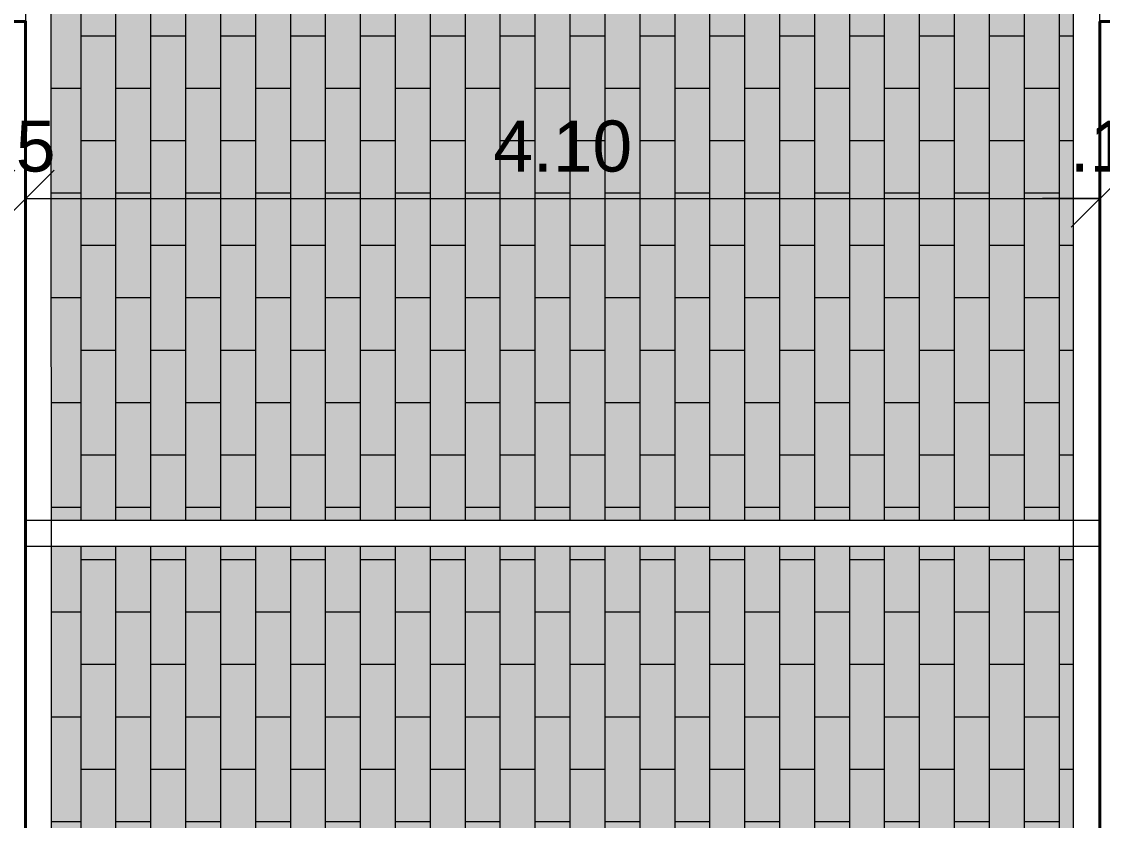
# Model space of a CAD drawing. Header units: inches. Extents: x 99003 to 99155, y 101852 to 101926.
# Drawn here: x 99030.951 to 99035.076, y 101887.805 to 101890.855 of the extents above; entities that cross this region are included whole.
import ezdxf

# ---------------------------------------------------------------- set-up
doc = ezdxf.new("R2010")
doc.units = ezdxf.units.IN
doc.header["$MEASUREMENT"] = 0
for name, color, linetype, lineweight in [('A_MURO', 7, 'Continuous', 40), ('A_PISO-GRAN', 250, 'Continuous', 0), ('A_TEXT-DIM', 54, 'Continuous', 13)]:
    doc.layers.add(name, color=color, linetype=linetype, lineweight=lineweight)
doc.styles.add('ARIAL', font='arial.ttf')
doc.dimstyles.new('BAN_REP_1-125', dxfattribs={"dimtxt": 0.195, "dimasz": 0.2188, "dimexe": 0.15, "dimexo": 0.03, "dimgap": 0.1, "dimtad": 1, "dimzin": 4, "dimdsep": 46, "dimtxsty": 'ARIAL', "dimblk": 'OBLIQUE', "dimcen": 0.1, "dimse1": 1, "dimse2": 1, "dimclrd": 256, "dimclre": 256, "dimclrt": 256, "dimadec": 0, "dimazin": 0, "dimtfac": 1, "dimtix": 1, "dimtofl": 0, "dimtmove": 1, "dimatfit": 3, "dimldrblk": 'OPEN90', "dimfxl": 1, "dimtolj": 1, "dimtzin": 0, "dimlwd": -1, "dimlwe": -1, "dimarcsym": 0})
pattern_1 = [(90, (-108.149932, -2e-07), (-0.03125, 0.015625), [0, -0.03125])]

# ---------------------------------------------------------------- blocks, each defined once
blk = doc.blocks.new('_Oblique')
at = {"color": 0, "linetype": 'ByBlock', "lineweight": -2}
blk.add_line((-0.5, -0.5), (0.5, 0.5), dxfattribs=at)
blk = doc.blocks.new('*D378')
at = {"layer": 'A_TEXT-DIM', "transparency": 16777216}
for p, q in [((99030.8158, 101890.1794), (99030.597, 101890.1794)), ((99030.9658, 101890.1794), (99031.1846, 101890.1794))]:
    blk.add_line(p, q, dxfattribs=at)
at = {"layer": 'DEFPOINTS', "color": 0, "transparency": 16777216}
for p in [(99030.9658, 101890.1794), (99030.8158, 101889.9645), (99030.9658, 101889.9388)]:
    blk.add_point(p, dxfattribs=at)
at = {"layer": 'A_TEXT-DIM', "transparency": 16777216, "xscale": 0.2188, "yscale": 0.2188, "zscale": 0.2188}
blk.add_blockref('_Oblique', (99030.8158, 101890.1794), dxfattribs=at)
at = {"layer": 'A_TEXT-DIM', "transparency": 16777216, "xscale": 0.2188, "yscale": 0.2188, "zscale": 0.2188, "rotation": 180}
blk.add_blockref('_Oblique', (99030.9658, 101890.1794), dxfattribs=at)
at = {"layer": 'A_TEXT-DIM', "transparency": 16777216, "insert": (99030.8908, 101890.3789), "char_height": 0.195, "attachment_point": 5, "style": 'ARIAL'}
blk.add_mtext('\\A1;.15', dxfattribs=at)
blk = doc.blocks.new('_Open90')
at = {"color": 0, "linetype": 'ByBlock', "lineweight": -2}
for p, q in [((-0.5, 0.5), (0, 0)), ((0, 0), (-1, 0)), ((0, 0), (-0.5, -0.5))]:
    blk.add_line(p, q, dxfattribs=at)
blk = doc.blocks.new('*D379')
at = {"layer": 'A_TEXT-DIM', "transparency": 16777216}
blk.add_line((99030.9658, 101890.1794), (99035.0657, 101890.1794), dxfattribs=at)
at = {"layer": 'DEFPOINTS', "color": 0, "transparency": 16777216}
for p in [(99035.0657, 101890.1794), (99030.9658, 101889.9388), (99035.0657, 101889.8128)]:
    blk.add_point(p, dxfattribs=at)
at = {"layer": 'A_TEXT-DIM', "transparency": 16777216, "xscale": 0.2188, "yscale": 0.2188, "zscale": 0.2188, "rotation": 180}
blk.add_blockref('_Oblique', (99030.9658, 101890.1794), dxfattribs=at)
at = {"layer": 'A_TEXT-DIM', "transparency": 16777216, "xscale": 0.2188, "yscale": 0.2188, "zscale": 0.2188}
blk.add_blockref('_Oblique', (99035.0657, 101890.1794), dxfattribs=at)
at = {"layer": 'A_TEXT-DIM', "transparency": 16777216, "insert": (99033.0157, 101890.3789), "char_height": 0.195, "attachment_point": 5, "style": 'ARIAL'}
blk.add_mtext('\\A1;4.10', dxfattribs=at)
blk = doc.blocks.new('*D380')
at = {"layer": 'A_TEXT-DIM', "transparency": 16777216}
for p, q in [((99035.0657, 101890.1794), (99034.8469, 101890.1794)), ((99035.2157, 101890.1794), (99035.4345, 101890.1794))]:
    blk.add_line(p, q, dxfattribs=at)
at = {"layer": 'DEFPOINTS', "color": 0, "transparency": 16777216}
for p in [(99035.2157, 101890.1794), (99035.0657, 101889.8128), (99035.2157, 101889.8128)]:
    blk.add_point(p, dxfattribs=at)
at = {"layer": 'A_TEXT-DIM', "transparency": 16777216, "xscale": 0.2188, "yscale": 0.2188, "zscale": 0.2188}
blk.add_blockref('_Oblique', (99035.0657, 101890.1794), dxfattribs=at)
at = {"layer": 'A_TEXT-DIM', "transparency": 16777216, "xscale": 0.2188, "yscale": 0.2188, "zscale": 0.2188, "rotation": 180}
blk.add_blockref('_Oblique', (99035.2157, 101890.1794), dxfattribs=at)
at = {"layer": 'A_TEXT-DIM', "transparency": 16777216, "insert": (99035.1407, 101890.3789), "char_height": 0.195, "attachment_point": 5, "style": 'ARIAL'}
blk.add_mtext('\\A1;.15', dxfattribs=at)

msp = doc.modelspace()

# ---------------------------------------------------------------- hatches: boundary and pattern name
at = {"layer": 'A_PISO-GRAN'}
h = msp.add_hatch(dxfattribs=at)
h.set_pattern_fill('AR-BRSTD', color=256, scale=0.05, angle=90)
h.paths.add_polyline_path([(99034.9657, 101892.8163), (99034.6157, 101892.8163), (99034.6157, 101892.3554), (99033.7657, 101892.3554), (99033.7658, 101893.0554), (99032.2658, 101893.0554), (99032.2657, 101892.3496), (99031.415, 101892.3496), (99031.4157, 101892.8185), (99031.0613, 101892.8185), (99031.0658, 101888.9507), (99034.9657, 101888.9507)])
h = msp.add_hatch(dxfattribs=at)
h.set_pattern_fill('DOTS', color=33, scale=0.5, angle=90)
h.set_pattern_definition(pattern_1)
h.paths.add_polyline_path([(99034.9657, 101892.8163), (99034.6157, 101892.8163), (99034.6157, 101892.3554), (99033.7657, 101892.3554), (99033.7658, 101893.0554), (99032.2658, 101893.0554), (99032.2657, 101892.3496), (99031.415, 101892.3495), (99031.4157, 101892.8185), (99031.0613, 101892.8185), (99031.0658, 101888.9507), (99034.9657, 101888.9507)])
h = msp.add_hatch(dxfattribs=at)
h.set_pattern_fill('AR-BRSTD', color=256, scale=0.05, angle=90)
h.paths.add_polyline_path([(99034.9657, 101888.8507), (99031.0658, 101888.8507), (99031.0658, 101885.0054), (99034.9657, 101885.0054)])
h = msp.add_hatch(dxfattribs=at)
h.set_pattern_fill('DOTS', color=33, scale=0.5, angle=90)
h.set_pattern_definition(pattern_1)
h.paths.add_polyline_path([(99034.9657, 101888.8507), (99031.0658, 101888.8507), (99031.0658, 101885.0054), (99034.9657, 101885.0054)])

# ---------------------------------------------------------------- linework, layer by layer
at = {"layer": 'A_MURO'}
for p, q in [((99035.0657, 101885.6554), (99035.0657, 101890.8554)), ((99035.0657, 101890.8554), (99036.1657, 101890.8554))]:
    msp.add_line(p, q, dxfattribs=at)
msp.add_lwpolyline([(99030.8158, 101889.1554), (99030.8158, 101890.8554), (99030.9658, 101890.8554), (99030.9658, 101887.4554)], dxfattribs=at)
at = {"layer": 'A_PISO-GRAN', "ltscale": 0.333}
for points in [[(99035.0157, 101892.9158), (99034.5157, 101892.9158), (99034.5157, 101892.4554), (99033.8657, 101892.4554), (99033.8657, 101892.9144), (99032.1657, 101892.9158), (99032.1657, 101892.4553), (99031.5157, 101892.4553), (99031.5157, 101892.9156), (99030.9658, 101892.9156), (99030.9658, 101892.3554), (99030.9658, 101884.9054), (99035.0657, 101884.9054), (99035.0657, 101892.5554)], [(99035.0657, 101888.9507), (99030.9658, 101888.9507)], [(99035.0657, 101888.8507), (99030.9658, 101888.8507)]]:
    msp.add_lwpolyline(points, dxfattribs=at)
msp.add_lwpolyline([(99034.9657, 101892.8163), (99034.6157, 101892.8163), (99034.6157, 101892.3554), (99033.7657, 101892.3554), (99033.7657, 101892.9144), (99032.2657, 101892.9157), (99032.2657, 101892.3496), (99031.415, 101892.3496), (99031.4157, 101892.8185), (99031.0658, 101892.8185), (99031.0613, 101892.2567), (99031.0658, 101885.0054), (99034.9657, 101885.0054)], close=True, dxfattribs=at)

# ---------------------------------------------------------------- dimensions: what is measured, and where the dimension line sits
at = {"layer": 'A_TEXT-DIM'}
for base, p1, p2, picture, middle in [((99030.9658, 101890.1794), (99030.8158, 101889.9645), (99030.9658, 101889.9388), '*D378', (99030.8908, 101890.3789)), ((99035.0657, 101890.1794), (99030.9658, 101889.9388), (99035.0657, 101889.8128), '*D379', (99033.0157, 101890.3789)), ((99035.2157, 101890.1794), (99035.0657, 101889.8128), (99035.2157, 101889.8128), '*D380', (99035.1407, 101890.3789))]:
    dim = msp.add_linear_dim(base=base, p1=p1, p2=p2, dimstyle='BAN_REP_1-125', dxfattribs=at)
    dim.commit()
    dim.dimension.update_dxf_attribs({"geometry": picture, "text_midpoint": middle})

doc.saveas('drawing.dxf')
